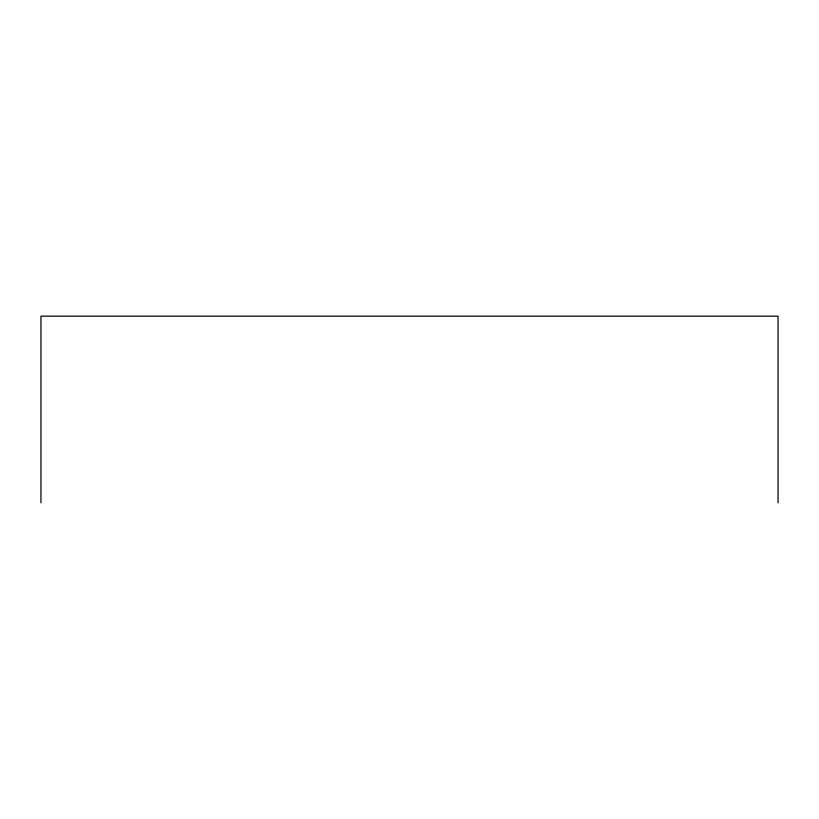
<?xml version="1.0" encoding="UTF-8"?>
<svg xmlns="http://www.w3.org/2000/svg" width="819" height="819" viewBox="0 0 819 819"><rect width="100%" height="100%" fill="white"/><g stroke="black" fill="none" stroke-linecap="round" stroke-linejoin="round"><path stroke-width="1.23" d="M778.05 502.835L778.05 316.165L40.95 316.165L40.95 502.835"/></g></svg>
